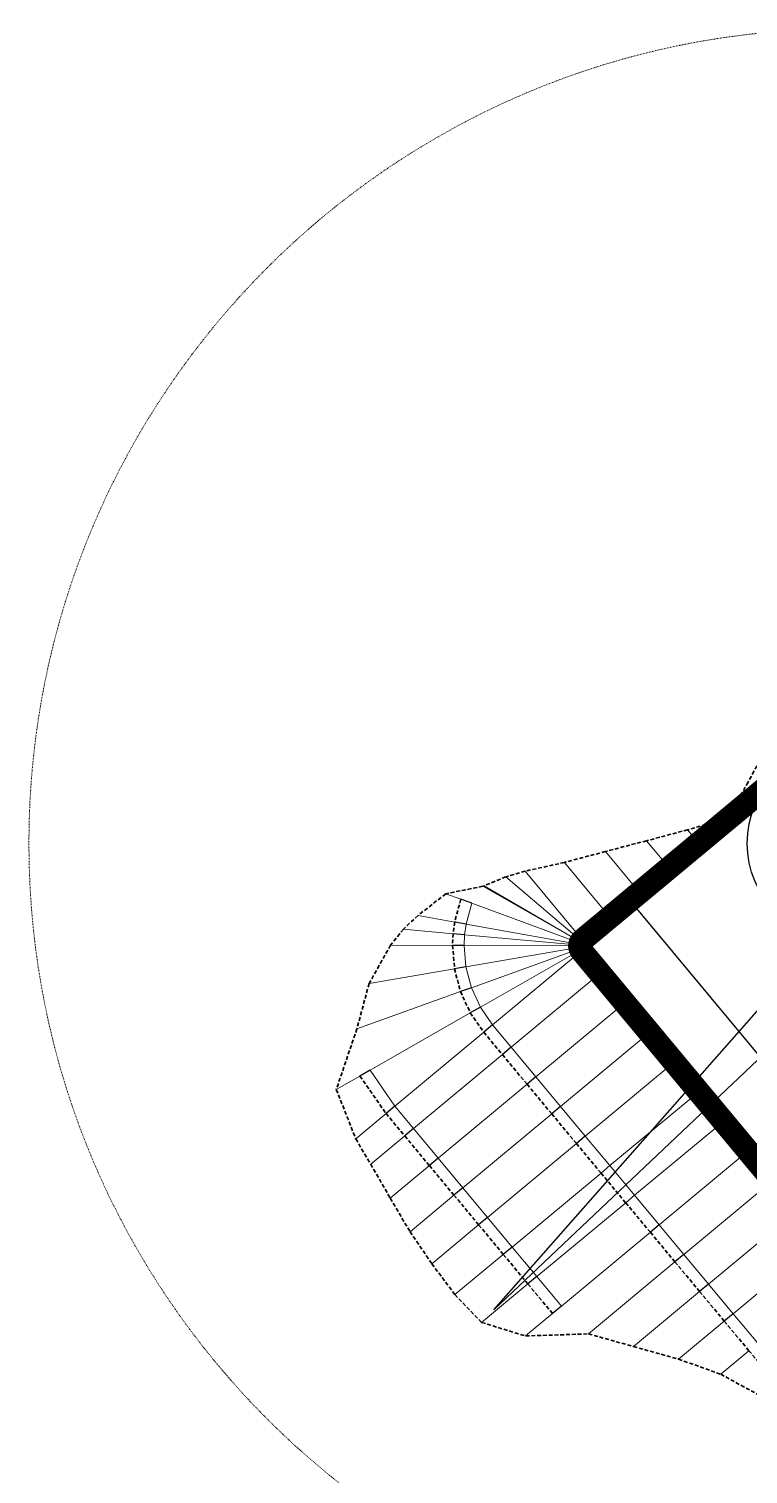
# Model space of a CAD drawing. Header units: metres. Extents: x 544752 to 548977, y 1840603 to 1844608.
# Drawn here: x 546117 to 546210.3, y 1843063.6 to 1843251.2 of the extents above; entities that cross this region are included whole.
import ezdxf

# ---------------------------------------------------------------- set-up
doc = ezdxf.new("R2010")
doc.units = ezdxf.units.M
doc.header["$MEASUREMENT"] = 0
doc.linetypes.add('ACAD_ISO02W100', pattern=[15, 12, -3])
doc.linetypes.add('Anordnung Grundriss$0$GESTRICHELT', pattern=[0.75, 0.5, -0.25])
doc.layers.add('Anordnung Grundriss$0$FBC-Windkraftstandort', color=7, linetype='Continuous')
doc.layers.add('C-ROAD', color=7, linetype='Continuous')
for name, color, linetype, lineweight in [('C-ROAD-CORR', 5, 'Continuous', 0), ('C-ROAD-LINK', 150, 'Continuous', 0), ('C-ROAD-STAN', 11, 'Continuous', 0), ('C-TOPO-FEAT', 94, 'Continuous', 5), ('Line5', 5, 'Continuous', 13), ('Line7', 7, 'Continuous', 20), ('Đường', 5, 'ACAD_ISO02W100', 5)]:
    doc.layers.add(name, color=color, linetype=linetype, lineweight=lineweight)

# ---------------------------------------------------------------- blocks, each defined once
blk = doc.blocks.new('TB')
at = {"layer": 'Anordnung Grundriss$0$FBC-Windkraftstandort', "color": 1, "ltscale": 0.2}
blk.add_lwpolyline([(-10.82, 8.26), (15.12, 74.06), (-4.2, 8.21)], dxfattribs=at)
blk.add_circle((-0.4, 0), 12.5, dxfattribs=at)
at = {"layer": 'Defpoints', "color": 5, "linetype": 'Anordnung Grundriss$0$GESTRICHELT', "lineweight": 5, "ltscale": 0.2}
blk.add_circle((-0.4, 0), 105.73, dxfattribs=at)
blk = doc.blocks.new('STA')
blk.add_circle((0, 0), 0.036)
blk = doc.blocks.new('PI')
h = blk.add_hatch(color=256)
h.dxf.hatch_style = 1
h.paths.add_polyline_path([(0.011, 0, 1), (-0.011, 0, 1)])
at = {"xscale": 0.3048, "yscale": 0.3048, "zscale": 0.3048}
blk.add_blockref('STA', (0, 0), dxfattribs=at)
blk = doc.blocks.new('FREFEWRFERWF')
at = {"layer": 'Line5', "color": 5}
for p, q in [((-12.76, -0.82), (-14.44, 70.21)), ((-7.21, -0.68), (-8.89, 70.34)), ((-1.67, -0.55), (-3.35, 70.47)), ((-14.24, 0.57), (-11.33, 0.64)), ((-8.7, 0.7), (-5.79, 0.77)), ((-3.36, -0.08), (0, 0)), ((-3.16, 0.83), (-0.25, 0.9)), ((-14.45, -0.34), (-11.09, -0.26)), ((-8.91, -0.21), (-5.54, -0.13))]:
    blk.add_line(p, q, dxfattribs=at)
at = {"layer": 'Line5', "color": 5, "flags": 128}
for points in [[(-14.86, 69.09), (-14.81, 69.18), (-14.74, 69.28), (-14.67, 69.36), (-14.59, 69.44), (-14.5, 69.5), (-14.4, 69.56), (-14.3, 69.61), (-14.19, 69.65), (-14.08, 69.68)], [(-14.08, 69.68), (-14.07, 69.68), (-14.05, 69.68), (-14.03, 69.67), (-14.02, 69.67), (-14, 69.65), (-13.99, 69.64), (-13.98, 69.63), (-13.98, 69.61), (-13.98, 69.59)], [(-13.98, 69.59), (-13.51, 61.84), (-13.08, 54.08), (-12.69, 46.32), (-12.33, 38.56), (-12.01, 30.8), (-11.73, 23.04), (-11.48, 15.27), (-11.26, 7.5), (-11.09, -0.26)], [(-9.32, 69.22), (-9.27, 69.32), (-9.2, 69.41), (-9.13, 69.49), (-9.04, 69.57), (-8.95, 69.64), (-8.86, 69.69), (-8.76, 69.74), (-8.65, 69.78), (-8.54, 69.81)], [(-8.54, 69.81), (-8.52, 69.81), (-8.51, 69.81), (-8.49, 69.8), (-8.47, 69.8), (-8.46, 69.79), (-8.45, 69.77), (-8.44, 69.76), (-8.44, 69.74), (-8.43, 69.72)], [(-8.43, 69.72), (-7.97, 61.97), (-7.54, 54.21), (-7.15, 46.45), (-6.79, 38.69), (-6.47, 30.93), (-6.18, 23.17), (-5.93, 15.4), (-5.72, 7.64), (-5.54, -0.13)], [(-3.78, 69.35), (-3.72, 69.45), (-3.66, 69.54), (-3.58, 69.62), (-3.5, 69.7), (-3.41, 69.77), (-3.31, 69.83), (-3.21, 69.87), (-3.11, 69.91), (-3, 69.94)], [(-3, 69.94), (-2.98, 69.94), (-2.96, 69.94), (-2.95, 69.94), (-2.93, 69.93), (-2.92, 69.92), (-2.91, 69.9), (-2.9, 69.89), (-2.89, 69.87), (-2.89, 69.86)], [(-2.89, 69.86), (-2.43, 62.1), (-2, 54.34), (-1.6, 46.58), (-1.25, 38.82), (-0.93, 31.06), (-0.64, 23.3), (-0.39, 15.53), (-0.18, 7.77), (0, 0)], [(-14.87, 69.05), (-14.9, 62.45), (-14.95, 55.86), (-15.03, 49.26), (-15.12, 42.67), (-15.24, 36.07), (-15.39, 29.48), (-15.56, 22.88), (-15.75, 16.29), (-15.96, 9.7)], [(-14.87, 69.05), (-14.87, 69.05), (-14.87, 69.06), (-14.87, 69.06), (-14.87, 69.07), (-14.87, 69.07), (-14.87, 69.07), (-14.87, 69.08), (-14.87, 69.08), (-14.86, 69.09)], [(-9.33, 69.18), (-9.36, 62.58), (-9.41, 55.99), (-9.48, 49.39), (-9.58, 42.8), (-9.7, 36.2), (-9.85, 29.61), (-10.01, 23.01), (-10.2, 16.42), (-10.42, 9.83)], [(-9.33, 69.18), (-9.33, 69.18), (-9.33, 69.19), (-9.33, 69.19), (-9.33, 69.2), (-9.33, 69.2), (-9.33, 69.21), (-9.33, 69.21), (-9.32, 69.21), (-9.32, 69.22)], [(-3.79, 69.31), (-3.82, 62.71), (-3.87, 56.12), (-3.94, 49.52), (-4.04, 42.93), (-4.16, 36.33), (-4.3, 29.74), (-4.47, 23.14), (-4.66, 16.55), (-4.87, 9.96)], [(-3.79, 69.31), (-3.79, 69.31), (-3.79, 69.32), (-3.79, 69.32), (-3.79, 69.33), (-3.78, 69.33), (-3.78, 69.34), (-3.78, 69.34), (-3.78, 69.35), (-3.78, 69.35)], [(-15.94, 9.55), (-15.95, 9.57), (-15.95, 9.59), (-15.95, 9.6), (-15.96, 9.62), (-15.96, 9.63), (-15.96, 9.65), (-15.96, 9.67), (-15.96, 9.68), (-15.96, 9.7)], [(-10.4, 9.69), (-10.4, 9.7), (-10.41, 9.72), (-10.41, 9.73), (-10.41, 9.75), (-10.41, 9.76), (-10.42, 9.78), (-10.42, 9.8), (-10.42, 9.81), (-10.42, 9.83)], [(-10.4, 9.69), (-10.06, 8.72), (-9.75, 7.75), (-9.49, 6.76), (-9.26, 5.77), (-9.07, 4.77), (-8.92, 3.76), (-8.81, 2.74), (-8.73, 1.72), (-8.7, 0.7)], [(-10.4, 9.69), (-10.1, 8.61), (-9.83, 7.53), (-9.6, 6.44), (-9.4, 5.34), (-9.24, 4.24), (-9.1, 3.13), (-9, 2.02), (-8.94, 0.9), (-8.91, -0.21)], [(-4.86, 9.82), (-4.86, 9.83), (-4.86, 9.85), (-4.87, 9.86), (-4.87, 9.88), (-4.87, 9.9), (-4.87, 9.91), (-4.87, 9.93), (-4.87, 9.94), (-4.87, 9.96)], [(-4.86, 9.82), (-4.51, 8.85), (-4.21, 7.88), (-3.94, 6.89), (-3.72, 5.9), (-3.53, 4.9), (-3.38, 3.89), (-3.26, 2.87), (-3.19, 1.85), (-3.16, 0.83)], [(-4.86, 9.82), (-4.56, 8.74), (-4.29, 7.66), (-4.06, 6.57), (-3.86, 5.47), (-3.69, 4.37), (-3.56, 3.26), (-3.46, 2.15), (-3.39, 1.04), (-3.36, -0.08)], [(-15.94, 9.55), (-15.6, 8.59), (-15.3, 7.62), (-15.03, 6.63), (-14.8, 5.64), (-14.61, 4.63), (-14.46, 3.63), (-14.35, 2.61), (-14.28, 1.59), (-14.24, 0.57)], [(-15.94, 9.55), (-15.64, 8.48), (-15.38, 7.4), (-15.14, 6.31), (-14.95, 5.21), (-14.78, 4.11), (-14.65, 3), (-14.55, 1.89), (-14.48, 0.77), (-14.45, -0.34)]]:
    blk.add_lwpolyline(points, dxfattribs=at)
at = {"layer": 'Line7', "color": 7}
for p, q in [((-11.32, 9.73), (-11.32, 9.73)), ((-11.32, 9.73), (-11.32, 9.73)), ((-11.32, 9.73), (-11.32, 9.73)), ((-10.41, 9.76), (-10.41, 9.76)), ((-10.41, 9.76), (-10.41, 9.76)), ((-10.41, 9.76), (-10.41, 9.76)), ((-5.78, 9.87), (-5.78, 9.87)), ((-5.78, 9.87), (-5.78, 9.87)), ((-5.78, 9.87), (-5.78, 9.87)), ((-4.87, 9.89), (-4.87, 9.89)), ((-4.87, 9.89), (-4.87, 9.89)), ((-4.87, 9.89), (-4.87, 9.89)), ((-0.24, 10), (-0.24, 10)), ((-0.24, 10), (-0.24, 10)), ((-0.24, 10), (-0.24, 10)), ((-15.96, 9.63), (-15.96, 9.63)), ((-15.96, 9.63), (-15.96, 9.63)), ((-15.96, 9.63), (-15.96, 9.63))]:
    blk.add_line(p, q, dxfattribs=at)
blk = doc.blocks.new('RFEWF34RF')
blk.add_lwpolyline([(467558.37, 1441381.47), (467628.37, 1441381.47), (467628.37, 1441366.47), (467558.37, 1441366.47)], close=True)
at = {"xscale": 0.9, "yscale": 0.9714285714285716, "zscale": 0.9714285714285716, "rotation": 268.6444939923905}
blk.add_blockref('FREFEWRFERWF', (467559.27, 1441366.93), dxfattribs=at)
blk = doc.blocks.new('GFERFERF')
blk.add_lwpolyline([(467513.37, 1441358.47), (467628.37, 1441358.47), (467628.37, 1441366.47), (467513.37, 1441366.47)], close=True)
blk = doc.blocks.new('VƯERFEWRFER')
blk.add_lwpolyline([(467558.37, 1441403.47), (467513.37, 1441403.47), (467513.37, 1441358.47), (467558.37, 1441358.47)], close=True)
blk = doc.blocks.new('fcwdăed')
at = {"xscale": -1, "rotation": 19.89216182940478}
for name, p in [('GFERFERF', (1396356.81, 242240.54, -3.32)), ('VƯERFEWRFER', (1396369.4, 242205.74, -3.32)), ('RFEWF34RF', (1396367.36, 242211.39, -3.32))]:
    blk.add_blockref(name, p, dxfattribs=at)

msp = doc.modelspace()

# ---------------------------------------------------------------- linework, layer by layer
at = {"layer": 'C-ROAD', "color": 3, "linetype": 'Continuous', "lineweight": 13}
for p, q in [((546188.83, 1843132.97), (546188.06, 1843132.33)), ((546188.06, 1843132.33), (546188.7, 1843131.56))]:
    msp.add_line(p, q, dxfattribs=at)
at = {"layer": 'C-ROAD', "color": 1, "linetype": 'ACAD_ISO02W100', "lineweight": 60, "ltscale": 0.1, "const_width": 3, "flags": 128}
for points in [[(546223.42, 1843161.75), (546188.83, 1843132.97)], [(546188.7, 1843131.56), (546262.27, 1843043.17)]]:
    msp.add_lwpolyline(points, dxfattribs=at)
at = {"layer": 'C-ROAD', "color": 1, "linetype": 'ACAD_ISO02W100', "lineweight": -3, "ltscale": 0.1, "const_width": 3, "flags": 128}
msp.add_lwpolyline([(546188.83, 1843132.97, 0.414214), (546188.7, 1843131.56)], format="xyb", dxfattribs=at)
at = {"layer": 'C-ROAD-CORR', "color": 160, "linetype": 'Continuous'}
for p, q in [((546207.77, 1843148.73, 572.36), (546207.72, 1843148.79, 572.44)), ((546207.77, 1843148.73, 572.36), (546207.72, 1843148.79, 572.44)), ((546207.77, 1843148.73, 572.36), (546207.72, 1843148.79, 572.44)), ((546207.77, 1843148.73, 572.36), (546207.72, 1843148.79, 572.44)), ((546203.93, 1843145.53, 572.36), (546202.48, 1843147.27, 570.86)), ((546203.93, 1843145.53, 572.36), (546202.48, 1843147.27, 570.86)), ((546203.93, 1843145.53, 572.36), (546202.48, 1843147.27, 570.86)), ((546203.93, 1843145.53, 572.36), (546202.48, 1843147.27, 570.86)), ((546200.09, 1843142.33, 572.36), (546197.15, 1843145.86, 569.3)), ((546200.09, 1843142.33, 572.36), (546197.15, 1843145.86, 569.3)), ((546200.09, 1843142.33, 572.36), (546197.15, 1843145.86, 569.3)), ((546200.09, 1843142.33, 572.36), (546197.15, 1843145.86, 569.3)), ((546192.4, 1843135.93, 572.36), (546186.49, 1843143.04, 566.2)), ((546192.4, 1843135.93, 572.36), (546186.49, 1843143.04, 566.2)), ((546192.4, 1843135.93, 572.36), (546186.49, 1843143.04, 566.2)), ((546192.4, 1843135.93, 572.36), (546186.49, 1843143.04, 566.2)), ((546196.24, 1843139.13, 572.36), (546191.82, 1843144.45, 567.75)), ((546196.24, 1843139.13, 572.36), (546191.82, 1843144.45, 567.75)), ((546196.24, 1843139.13, 572.36), (546191.82, 1843144.45, 567.75)), ((546196.24, 1843139.13, 572.36), (546191.82, 1843144.45, 567.75)), ((546188.71, 1843132.84, 572.36), (546178.87, 1843141.17, 563.77)), ((546188.71, 1843132.84, 572.36), (546178.87, 1843141.17, 563.77)), ((546188.71, 1843132.84, 572.36), (546178.87, 1843141.17, 563.77)), ((546188.71, 1843132.84, 572.36), (546178.87, 1843141.17, 563.77)), ((546188.83, 1843132.97, 572.36), (546181.39, 1843141.91, 564.61)), ((546188.83, 1843132.97, 572.36), (546181.39, 1843141.91, 564.61)), ((546188.83, 1843132.97, 572.36), (546181.39, 1843141.91, 564.61)), ((546188.83, 1843132.97, 572.36), (546181.39, 1843141.91, 564.61)), ((546188.6, 1843132.69, 572.36), (546175.89, 1843139.94, 562.61)), ((546188.6, 1843132.69, 572.36), (546175.89, 1843139.94, 562.61)), ((546188.6, 1843132.69, 572.36), (546175.89, 1843139.94, 562.61)), ((546188.6, 1843132.69, 572.36), (546175.89, 1843139.94, 562.61)), ((546188.61, 1843132.7, 572.36), (546176.06, 1843140.01, 562.68)), ((546188.61, 1843132.7, 572.36), (546176.06, 1843140.01, 562.68)), ((546188.61, 1843132.7, 572.36), (546176.06, 1843140.01, 562.68)), ((546188.61, 1843132.7, 572.36), (546176.06, 1843140.01, 562.68)), ((546173.05, 1843138.25, 562.39), (546171.09, 1843138.97, 561)), ((546173.05, 1843138.25, 562.39), (546171.09, 1843138.97, 561)), ((546173.05, 1843138.25, 562.39), (546171.09, 1843138.97, 561)), ((546173.05, 1843138.25, 562.39), (546171.09, 1843138.97, 561)), ((546174.46, 1843137.73, 562.36), (546173.05, 1843138.25, 562.39)), ((546174.46, 1843137.73, 562.36), (546173.05, 1843138.25, 562.39)), ((546188.53, 1843132.54, 572.36), (546174.46, 1843137.73, 562.36)), ((546174.46, 1843137.73, 562.36), (546188.53, 1843132.54, 572.36)), ((546188.53, 1843132.54, 572.36), (546174.46, 1843137.73, 562.36)), ((546172.25, 1843135.3, 562.39), (546167.5, 1843136.16, 559.18)), ((546172.25, 1843135.3, 562.39), (546167.5, 1843136.16, 559.18)), ((546172.25, 1843135.3, 562.39), (546167.5, 1843136.16, 559.18)), ((546172.25, 1843135.3, 562.39), (546167.5, 1843136.16, 559.18)), ((546172.04, 1843133.79, 562.39), (546165.59, 1843134.38, 558.07)), ((546172.04, 1843133.79, 562.39), (546165.59, 1843134.38, 558.07)), ((546172.04, 1843133.79, 562.39), (546165.59, 1843134.38, 558.07)), ((546172.04, 1843133.79, 562.39), (546165.59, 1843134.38, 558.07)), ((546173.54, 1843133.66, 562.36), (546172.04, 1843133.79, 562.39)), ((546173.54, 1843133.66, 562.36), (546172.04, 1843133.79, 562.39)), ((546173.73, 1843135.04, 562.36), (546172.25, 1843135.3, 562.39)), ((546173.73, 1843135.04, 562.36), (546172.25, 1843135.3, 562.39)), ((546188.48, 1843132.29, 572.36), (546173.54, 1843133.66, 562.36)), ((546173.54, 1843133.66, 562.36), (546188.48, 1843132.29, 572.36)), ((546188.48, 1843132.29, 572.36), (546173.54, 1843133.66, 562.36)), ((546188.49, 1843132.37, 572.36), (546173.73, 1843135.04, 562.36)), ((546173.73, 1843135.04, 562.36), (546188.49, 1843132.37, 572.36)), ((546188.49, 1843132.37, 572.36), (546173.73, 1843135.04, 562.36)), ((546171.97, 1843132.27, 562.39), (546163.93, 1843132.3, 557.03)), ((546171.97, 1843132.27, 562.39), (546163.93, 1843132.3, 557.03)), ((546171.97, 1843132.27, 562.39), (546163.93, 1843132.3, 557.03)), ((546171.97, 1843132.27, 562.39), (546163.93, 1843132.3, 557.03)), ((546173.47, 1843132.26, 562.36), (546171.97, 1843132.27, 562.39)), ((546173.47, 1843132.26, 562.36), (546171.97, 1843132.27, 562.39)), ((546188.47, 1843132.2, 572.36), (546173.47, 1843132.26, 562.36)), ((546173.47, 1843132.26, 562.36), (546188.47, 1843132.2, 572.36)), ((546188.47, 1843132.2, 572.36), (546173.47, 1843132.26, 562.36)), ((546188.49, 1843132.03, 572.36), (546173.7, 1843129.48, 562.36)), ((546173.7, 1843129.48, 562.36), (546188.49, 1843132.03, 572.36)), ((546188.49, 1843132.03, 572.36), (546173.7, 1843129.48, 562.36)), ((546188.53, 1843131.86, 572.36), (546174.42, 1843126.78, 562.36)), ((546174.42, 1843126.78, 562.36), (546188.53, 1843131.86, 572.36)), ((546188.53, 1843131.86, 572.36), (546174.42, 1843126.78, 562.36)), ((546188.6, 1843131.7, 572.35), (546175.58, 1843124.25, 562.35)), ((546175.58, 1843124.25, 562.35), (546188.6, 1843131.7, 572.35)), ((546188.6, 1843131.7, 572.35), (546175.58, 1843124.25, 562.35)), ((546188.7, 1843131.56, 572.35), (546177.17, 1843121.96, 562.35)), ((546177.17, 1843121.96, 562.35), (546188.7, 1843131.56, 572.35)), ((546188.7, 1843131.56, 572.35), (546177.17, 1843121.96, 562.35)), ((546172.23, 1843129.23, 562.39), (546161.13, 1843127.32, 554.88)), ((546172.23, 1843129.23, 562.39), (546161.13, 1843127.32, 554.88)), ((546172.23, 1843129.23, 562.39), (546161.13, 1843127.32, 554.88)), ((546172.23, 1843129.23, 562.39), (546161.13, 1843127.32, 554.88)), ((546173.7, 1843129.48, 562.36), (546172.23, 1843129.23, 562.39)), ((546173.7, 1843129.48, 562.36), (546172.23, 1843129.23, 562.39)), ((546191.13, 1843128.65, 572.29), (546179.6, 1843119.05, 562.29)), ((546179.6, 1843119.05, 562.29), (546191.13, 1843128.65, 572.29)), ((546191.13, 1843128.65, 572.29), (546179.6, 1843119.05, 562.29)), ((546173, 1843126.28, 562.39), (546159.56, 1843121.45, 552.86)), ((546173, 1843126.28, 562.39), (546159.56, 1843121.45, 552.86)), ((546173, 1843126.28, 562.39), (546159.56, 1843121.45, 552.86)), ((546173, 1843126.28, 562.39), (546159.56, 1843121.45, 552.86)), ((546174.42, 1843126.78, 562.36), (546173, 1843126.28, 562.39)), ((546174.42, 1843126.78, 562.36), (546173, 1843126.28, 562.39)), ((546175.58, 1843124.25, 562.35), (546174.28, 1843123.51, 562.38)), ((546175.58, 1843124.25, 562.35), (546174.28, 1843123.51, 562.38)), ((546194.33, 1843124.8, 572.22), (546182.8, 1843115.21, 562.22)), ((546182.8, 1843115.21, 562.22), (546194.33, 1843124.8, 572.22)), ((546194.33, 1843124.8, 572.22), (546182.8, 1843115.21, 562.22)), ((546174.28, 1843123.51, 562.38), (546161.26, 1843116.06, 552.38)), ((546161.26, 1843116.06, 552.38), (546174.28, 1843123.51, 562.38)), ((546174.28, 1843123.51, 562.38), (546161.26, 1843116.06, 552.38)), ((546176.02, 1843121, 562.38), (546164.49, 1843111.41, 552.38)), ((546164.49, 1843111.41, 552.38), (546176.02, 1843121, 562.38)), ((546176.02, 1843121, 562.38), (546164.49, 1843111.41, 552.38)), ((546177.17, 1843121.96, 562.35), (546176.02, 1843121, 562.38)), ((546177.17, 1843121.96, 562.35), (546176.02, 1843121, 562.38)), ((546197.52, 1843120.96, 572.14), (546185.99, 1843111.36, 562.14)), ((546185.99, 1843111.36, 562.14), (546197.52, 1843120.96, 572.14)), ((546197.52, 1843120.96, 572.14), (546185.99, 1843111.36, 562.14)), ((546179.6, 1843119.05, 562.29), (546178.44, 1843118.09, 562.32)), ((546179.6, 1843119.05, 562.29), (546178.44, 1843118.09, 562.32)), ((546178.44, 1843118.09, 562.32), (546166.92, 1843108.49, 552.32)), ((546166.92, 1843108.49, 552.32), (546178.44, 1843118.09, 562.32)), ((546178.44, 1843118.09, 562.32), (546166.92, 1843108.49, 552.32)), ((546200.72, 1843117.12, 572.07), (546189.19, 1843107.52, 562.07)), ((546189.19, 1843107.52, 562.07), (546200.72, 1843117.12, 572.07)), ((546200.72, 1843117.12, 572.07), (546189.19, 1843107.52, 562.07)), ((546159.96, 1843115.31, 552.41), (546156.89, 1843113.56, 550.06)), ((546159.96, 1843115.31, 552.41), (546156.89, 1843113.56, 550.06)), ((546159.96, 1843115.31, 552.41), (546156.89, 1843113.56, 550.06)), ((546159.96, 1843115.31, 552.41), (546156.89, 1843113.56, 550.06)), ((546161.26, 1843116.06, 552.38), (546159.96, 1843115.31, 552.41)), ((546161.26, 1843116.06, 552.38), (546159.96, 1843115.31, 552.41)), ((546182.8, 1843115.21, 562.22), (546181.64, 1843114.25, 562.25)), ((546182.8, 1843115.21, 562.22), (546181.64, 1843114.25, 562.25)), ((546181.64, 1843114.25, 562.25), (546170.11, 1843104.65, 552.25)), ((546170.11, 1843104.65, 552.25), (546181.64, 1843114.25, 562.25)), ((546181.64, 1843114.25, 562.25), (546170.11, 1843104.65, 552.25)), ((546203.92, 1843113.27, 571.99), (546192.39, 1843103.68, 561.99)), ((546192.39, 1843103.68, 561.99), (546203.92, 1843113.27, 571.99)), ((546203.92, 1843113.27, 571.99), (546192.39, 1843103.68, 561.99)), ((546164.49, 1843111.41, 552.38), (546163.34, 1843110.45, 552.41)), ((546164.49, 1843111.41, 552.38), (546163.34, 1843110.45, 552.41)), ((546185.99, 1843111.36, 562.14), (546184.84, 1843110.4, 562.17)), ((546185.99, 1843111.36, 562.14), (546184.84, 1843110.4, 562.17)), ((546163.34, 1843110.45, 552.41), (546159.41, 1843107.17, 549)), ((546163.34, 1843110.45, 552.41), (546159.41, 1843107.17, 549)), ((546163.34, 1843110.45, 552.41), (546159.41, 1843107.17, 549)), ((546163.34, 1843110.45, 552.41), (546159.41, 1843107.17, 549)), ((546184.84, 1843110.4, 562.17), (546173.31, 1843100.81, 552.17)), ((546173.31, 1843100.81, 552.17), (546184.84, 1843110.4, 562.17)), ((546184.84, 1843110.4, 562.17), (546173.31, 1843100.81, 552.17)), ((546207.12, 1843109.43, 571.92), (546195.59, 1843099.83, 561.92)), ((546195.59, 1843099.83, 561.92), (546207.12, 1843109.43, 571.92)), ((546207.12, 1843109.43, 571.92), (546195.59, 1843099.83, 561.92)), ((546165.76, 1843107.54, 552.35), (546161.35, 1843103.86, 548.52)), ((546165.76, 1843107.54, 552.35), (546161.35, 1843103.86, 548.52)), ((546165.76, 1843107.54, 552.35), (546161.35, 1843103.86, 548.52)), ((546165.76, 1843107.54, 552.35), (546161.35, 1843103.86, 548.52)), ((546166.92, 1843108.49, 552.32), (546165.76, 1843107.54, 552.35)), ((546166.92, 1843108.49, 552.32), (546165.76, 1843107.54, 552.35)), ((546189.19, 1843107.52, 562.07), (546188.04, 1843106.56, 562.1)), ((546189.19, 1843107.52, 562.07), (546188.04, 1843106.56, 562.1)), ((546188.04, 1843106.56, 562.1), (546176.51, 1843096.97, 552.1)), ((546176.51, 1843096.97, 552.1), (546188.04, 1843106.56, 562.1)), ((546188.04, 1843106.56, 562.1), (546176.51, 1843096.97, 552.1)), ((546210.32, 1843105.59, 571.84), (546198.79, 1843095.99, 561.84)), ((546198.79, 1843095.99, 561.84), (546210.32, 1843105.59, 571.84)), ((546210.32, 1843105.59, 571.84), (546198.79, 1843095.99, 561.84)), ((546168.96, 1843103.69, 552.28), (546163.88, 1843099.46, 547.87)), ((546168.96, 1843103.69, 552.28), (546163.88, 1843099.46, 547.87)), ((546168.96, 1843103.69, 552.28), (546163.88, 1843099.46, 547.87)), ((546168.96, 1843103.69, 552.28), (546163.88, 1843099.46, 547.87)), ((546170.11, 1843104.65, 552.25), (546168.96, 1843103.69, 552.28)), ((546170.11, 1843104.65, 552.25), (546168.96, 1843103.69, 552.28)), ((546192.39, 1843103.68, 561.99), (546191.24, 1843102.72, 562.02)), ((546192.39, 1843103.68, 561.99), (546191.24, 1843102.72, 562.02)), ((546191.24, 1843102.72, 562.02), (546179.71, 1843093.12, 552.02)), ((546179.71, 1843093.12, 552.02), (546191.24, 1843102.72, 562.02)), ((546191.24, 1843102.72, 562.02), (546179.71, 1843093.12, 552.02)), ((546213.52, 1843101.74, 571.77), (546201.99, 1843092.15, 561.77)), ((546201.99, 1843092.15, 561.77), (546213.52, 1843101.74, 571.77)), ((546213.52, 1843101.74, 571.77), (546201.99, 1843092.15, 561.77)), ((546172.16, 1843099.85, 552.2), (546166.46, 1843095.11, 547.26)), ((546172.16, 1843099.85, 552.2), (546166.46, 1843095.11, 547.26)), ((546172.16, 1843099.85, 552.2), (546166.46, 1843095.11, 547.26)), ((546172.16, 1843099.85, 552.2), (546166.46, 1843095.11, 547.26)), ((546173.31, 1843100.81, 552.17), (546172.16, 1843099.85, 552.2)), ((546173.31, 1843100.81, 552.17), (546172.16, 1843099.85, 552.2)), ((546195.59, 1843099.83, 561.92), (546194.44, 1843098.87, 561.95)), ((546195.59, 1843099.83, 561.92), (546194.44, 1843098.87, 561.95)), ((546194.44, 1843098.87, 561.95), (546182.91, 1843089.28, 551.95)), ((546182.91, 1843089.28, 551.95), (546194.44, 1843098.87, 561.95)), ((546194.44, 1843098.87, 561.95), (546182.91, 1843089.28, 551.95)), ((546216.71, 1843097.9, 571.69), (546205.19, 1843088.31, 561.69)), ((546205.19, 1843088.31, 561.69), (546216.71, 1843097.9, 571.69)), ((546216.71, 1843097.9, 571.69), (546205.19, 1843088.31, 561.69)), ((546176.51, 1843096.97, 552.1), (546175.36, 1843096.01, 552.13)), ((546176.51, 1843096.97, 552.1), (546175.36, 1843096.01, 552.13)), ((546175.36, 1843096.01, 552.13), (546169.28, 1843090.95, 546.86)), ((546175.36, 1843096.01, 552.13), (546169.28, 1843090.95, 546.86)), ((546175.36, 1843096.01, 552.13), (546169.28, 1843090.95, 546.86)), ((546175.36, 1843096.01, 552.13), (546169.28, 1843090.95, 546.86)), ((546197.64, 1843095.03, 561.87), (546186.11, 1843085.44, 551.87)), ((546186.11, 1843085.44, 551.87), (546197.64, 1843095.03, 561.87)), ((546197.64, 1843095.03, 561.87), (546186.11, 1843085.44, 551.87)), ((546198.79, 1843095.99, 561.84), (546197.64, 1843095.03, 561.87)), ((546198.79, 1843095.99, 561.84), (546197.64, 1843095.03, 561.87)), ((546179.71, 1843093.12, 552.02), (546178.56, 1843092.16, 552.05)), ((546179.71, 1843093.12, 552.02), (546178.56, 1843092.16, 552.05)), ((546219.91, 1843094.06, 571.62), (546208.38, 1843084.46, 561.62)), ((546208.38, 1843084.46, 561.62), (546219.91, 1843094.06, 571.62)), ((546219.91, 1843094.06, 571.62), (546208.38, 1843084.46, 561.62)), ((546178.56, 1843092.16, 552.05), (546172.28, 1843086.94, 546.61)), ((546178.56, 1843092.16, 552.05), (546172.28, 1843086.94, 546.61)), ((546178.56, 1843092.16, 552.05), (546172.28, 1843086.94, 546.61)), ((546178.56, 1843092.16, 552.05), (546172.28, 1843086.94, 546.61)), ((546200.83, 1843091.19, 561.8), (546189.61, 1843081.85, 552.06)), ((546200.83, 1843091.19, 561.8), (546189.61, 1843081.85, 552.06)), ((546200.83, 1843091.19, 561.8), (546189.61, 1843081.85, 552.06)), ((546200.83, 1843091.19, 561.8), (546189.61, 1843081.85, 552.06)), ((546201.99, 1843092.15, 561.77), (546200.83, 1843091.19, 561.8)), ((546201.99, 1843092.15, 561.77), (546200.83, 1843091.19, 561.8)), ((546182.91, 1843089.28, 551.95), (546181.75, 1843088.32, 551.98)), ((546182.91, 1843089.28, 551.95), (546181.75, 1843088.32, 551.98)), ((546181.75, 1843088.32, 551.98), (546175.75, 1843083.32, 546.77)), ((546181.75, 1843088.32, 551.98), (546175.75, 1843083.32, 546.77)), ((546181.75, 1843088.32, 551.98), (546175.75, 1843083.32, 546.77)), ((546181.75, 1843088.32, 551.98), (546175.75, 1843083.32, 546.77)), ((546204.03, 1843087.35, 561.72), (546195.45, 1843080.2, 554.28)), ((546204.03, 1843087.35, 561.72), (546195.45, 1843080.2, 554.28)), ((546204.03, 1843087.35, 561.72), (546195.45, 1843080.2, 554.28)), ((546204.03, 1843087.35, 561.72), (546195.45, 1843080.2, 554.28)), ((546205.19, 1843088.31, 561.69), (546204.03, 1843087.35, 561.72)), ((546205.19, 1843088.31, 561.69), (546204.03, 1843087.35, 561.72)), ((546186.11, 1843085.44, 551.87), (546184.95, 1843084.48, 551.9)), ((546186.11, 1843085.44, 551.87), (546184.95, 1843084.48, 551.9)), ((546184.95, 1843084.48, 551.9), (546181.46, 1843081.57, 548.88)), ((546184.95, 1843084.48, 551.9), (546181.46, 1843081.57, 548.88)), ((546184.95, 1843084.48, 551.9), (546181.46, 1843081.57, 548.88)), ((546184.95, 1843084.48, 551.9), (546181.46, 1843081.57, 548.88)), ((546207.23, 1843083.5, 561.65), (546201.3, 1843078.57, 556.51)), ((546207.23, 1843083.5, 561.65), (546201.3, 1843078.57, 556.51)), ((546207.23, 1843083.5, 561.65), (546201.3, 1843078.57, 556.51)), ((546207.23, 1843083.5, 561.65), (546201.3, 1843078.57, 556.51)), ((546208.38, 1843084.46, 561.62), (546207.23, 1843083.5, 561.65)), ((546208.38, 1843084.46, 561.62), (546207.23, 1843083.5, 561.65)), ((546210.43, 1843079.66, 561.57), (546206.77, 1843076.61, 558.39)), ((546210.43, 1843079.66, 561.57), (546206.77, 1843076.61, 558.39)), ((546210.43, 1843079.66, 561.57), (546206.77, 1843076.61, 558.39)), ((546210.43, 1843079.66, 561.57), (546206.77, 1843076.61, 558.39))]:
    msp.add_line(p, q, dxfattribs=at)
at = {"layer": 'C-ROAD-CORR', "color": 1, "linetype": 'Anordnung Grundriss$0$GESTRICHELT', "lineweight": 30}
for points in [[(546264.59, 1843164.7, 600.13), (546260.71, 1843167.98, 599.32), (546256.78, 1843171.21, 598.44), (546252.8, 1843174.4, 597.49), (546246.76, 1843175.88, 595.34), (546245.86, 1843176.48, 595.05), (546243.82, 1843177.43, 594.12), (546239.33, 1843179.04, 592.06), (546234.95, 1843179.67, 590.04), (546230.18, 1843177.59, 587.59), (546226.9, 1843176.73, 585.89), (546225.45, 1843176.16, 585.13), (546224.12, 1843175.55, 584.46), (546221.8, 1843174.09, 583.2), (546219.92, 1843172.5, 582.14), (546218.46, 1843170.78, 581.18), (546217.32, 1843169.08, 580.42), (546217.54, 1843168.25, 580.38), (546215.4, 1843163.01, 578.47), (546212.89, 1843158.21, 576.38), (546210.33, 1843153.47, 574.37), (546207.72, 1843148.79, 572.44)], [(546239.59, 1843143.89, 572), (546236.39, 1843147.73, 572.08), (546233.19, 1843151.58, 572.15), (546229.99, 1843155.42, 572.23), (546226.79, 1843159.26, 572.3), (546226.13, 1843160.06, 572.32), (546224.83, 1843161.62, 572.35), (546224.71, 1843161.75, 572.35), (546224.56, 1843161.85, 572.36), (546224.41, 1843161.92, 572.36), (546224.24, 1843161.97, 572.36), (546224.15, 1843161.98, 572.36), (546224.06, 1843161.98, 572.36), (546223.89, 1843161.97, 572.36), (546223.72, 1843161.92, 572.36), (546223.56, 1843161.85, 572.36), (546223.42, 1843161.75, 572.36), (546223.14, 1843161.52, 572.36), (546219.3, 1843158.32, 572.36), (546215.46, 1843155.13, 572.36), (546211.62, 1843151.93, 572.36), (546207.77, 1843148.73, 572.36)]]:
    msp.add_polyline3d(points, dxfattribs=at)
at = {"layer": 'C-ROAD-CORR', "color": 11, "linetype": 'Anordnung Grundriss$0$GESTRICHELT', "lineweight": 30}
for points in [[(546210.33, 1843153.47, 574.37), (546207.72, 1843148.79, 572.44), (546202.48, 1843147.27, 570.86), (546197.15, 1843145.86, 569.3), (546191.82, 1843144.45, 567.75), (546186.49, 1843143.04, 566.2), (546181.39, 1843141.91, 564.61), (546178.87, 1843141.17, 563.77), (546176.06, 1843140.01, 562.68), (546175.89, 1843139.94, 562.61), (546171.09, 1843138.97, 561), (546167.5, 1843136.16, 559.18), (546165.59, 1843134.38, 558.07), (546163.93, 1843132.3, 557.03), (546161.13, 1843127.32, 554.88), (546159.56, 1843121.45, 552.86), (546156.89, 1843113.56, 550.06), (546159.41, 1843107.17, 549), (546161.35, 1843103.86, 548.52), (546163.88, 1843099.46, 547.87), (546166.46, 1843095.11, 547.26), (546169.28, 1843090.95, 546.86), (546172.28, 1843086.94, 546.61), (546175.75, 1843083.32, 546.77), (546181.46, 1843081.57, 548.88), (546189.61, 1843081.85, 552.06), (546195.45, 1843080.2, 554.28), (546201.3, 1843078.57, 556.51), (546206.77, 1843076.61, 558.39), (546211.49, 1843074.04, 559.65)], [(546211.62, 1843151.93, 572.36), (546207.77, 1843148.73, 572.36), (546203.93, 1843145.53, 572.36), (546200.09, 1843142.33, 572.36), (546196.24, 1843139.13, 572.36), (546192.4, 1843135.93, 572.36), (546188.83, 1843132.97, 572.36), (546188.71, 1843132.84, 572.36), (546188.61, 1843132.7, 572.36), (546188.6, 1843132.69, 572.36), (546188.53, 1843132.54, 572.36), (546188.49, 1843132.37, 572.36), (546188.48, 1843132.29, 572.36), (546188.47, 1843132.2, 572.36), (546188.49, 1843132.03, 572.36), (546188.53, 1843131.86, 572.36), (546188.6, 1843131.7, 572.35), (546188.7, 1843131.56, 572.35), (546191.13, 1843128.65, 572.29), (546194.33, 1843124.8, 572.22), (546197.52, 1843120.96, 572.14), (546200.72, 1843117.12, 572.07), (546203.92, 1843113.27, 571.99), (546207.12, 1843109.43, 571.92), (546210.32, 1843105.59, 571.84), (546213.52, 1843101.74, 571.77)], [(546173.05, 1843138.25, 562.39), (546172.25, 1843135.3, 562.39), (546172.04, 1843133.79, 562.39), (546171.97, 1843132.27, 562.39), (546172.23, 1843129.23, 562.39), (546173, 1843126.28, 562.39), (546174.28, 1843123.51, 562.38), (546176.02, 1843121, 562.38), (546178.44, 1843118.09, 562.32), (546181.64, 1843114.25, 562.25), (546184.84, 1843110.4, 562.17), (546188.04, 1843106.56, 562.1), (546191.24, 1843102.72, 562.02), (546194.44, 1843098.87, 561.95), (546197.64, 1843095.03, 561.87), (546200.83, 1843091.19, 561.8), (546204.03, 1843087.35, 561.72), (546207.23, 1843083.5, 561.65), (546210.43, 1843079.66, 561.57), (546213.63, 1843075.82, 561.5)], [(546159.96, 1843115.31, 552.41), (546163.34, 1843110.45, 552.41), (546165.76, 1843107.54, 552.35), (546168.96, 1843103.69, 552.28), (546172.16, 1843099.85, 552.2), (546175.36, 1843096.01, 552.13), (546178.56, 1843092.16, 552.05), (546181.75, 1843088.32, 551.98), (546184.95, 1843084.48, 551.9)]]:
    msp.add_polyline3d(points, dxfattribs=at)
at = {"layer": 'C-ROAD-CORR', "color": 92, "linetype": 'Anordnung Grundriss$0$GESTRICHELT', "lineweight": 30}
for points in [[(546202.48, 1843147.27, 570.86), (546197.15, 1843145.86, 569.3), (546191.82, 1843144.45, 567.75), (546186.49, 1843143.04, 566.2), (546181.39, 1843141.91, 564.61), (546178.87, 1843141.17, 563.77), (546176.06, 1843140.01, 562.68), (546175.89, 1843139.94, 562.61), (546171.09, 1843138.97, 561), (546167.5, 1843136.16, 559.18), (546165.59, 1843134.38, 558.07), (546163.93, 1843132.3, 557.03), (546161.13, 1843127.32, 554.88), (546159.56, 1843121.45, 552.86), (546156.89, 1843113.56, 550.06), (546159.41, 1843107.17, 549), (546161.35, 1843103.86, 548.52), (546163.88, 1843099.46, 547.87), (546166.46, 1843095.11, 547.26), (546169.28, 1843090.95, 546.86), (546172.28, 1843086.94, 546.61), (546175.75, 1843083.32, 546.77), (546181.46, 1843081.57, 548.88), (546189.61, 1843081.85, 552.06), (546195.45, 1843080.2, 554.28), (546201.3, 1843078.57, 556.51), (546206.77, 1843076.61, 558.39), (546211.49, 1843074.04, 559.65)], [(546203.93, 1843145.53, 572.36), (546200.09, 1843142.33, 572.36), (546196.24, 1843139.13, 572.36), (546192.4, 1843135.93, 572.36), (546188.83, 1843132.97, 572.36), (546188.71, 1843132.84, 572.36), (546188.61, 1843132.7, 572.36), (546188.6, 1843132.69, 572.36), (546188.53, 1843132.54, 572.36), (546188.49, 1843132.37, 572.36), (546188.48, 1843132.29, 572.36), (546188.47, 1843132.2, 572.36), (546188.49, 1843132.03, 572.36), (546188.53, 1843131.86, 572.36), (546188.6, 1843131.7, 572.35), (546188.7, 1843131.56, 572.35), (546191.13, 1843128.65, 572.29), (546194.33, 1843124.8, 572.22), (546197.52, 1843120.96, 572.14), (546200.72, 1843117.12, 572.07), (546203.92, 1843113.27, 571.99), (546207.12, 1843109.43, 571.92), (546210.32, 1843105.59, 571.84), (546213.52, 1843101.74, 571.77)]]:
    msp.add_polyline3d(points, dxfattribs=at)
at = {"layer": 'C-ROAD-LINK', "color": 83, "linetype": 'Continuous', "lineweight": -3}
for p, q in [((546174.46, 1843137.73, 562.36), (546173.05, 1843138.25, 562.39)), ((546173.54, 1843133.66, 562.36), (546172.04, 1843133.79, 562.39)), ((546173.73, 1843135.04, 562.36), (546172.25, 1843135.3, 562.39)), ((546173.47, 1843132.26, 562.36), (546171.97, 1843132.27, 562.39)), ((546173.7, 1843129.48, 562.36), (546172.23, 1843129.23, 562.39)), ((546174.42, 1843126.78, 562.36), (546173, 1843126.28, 562.39)), ((546175.58, 1843124.25, 562.35), (546174.28, 1843123.51, 562.38)), ((546177.17, 1843121.96, 562.35), (546176.02, 1843121, 562.38)), ((546179.6, 1843119.05, 562.29), (546178.44, 1843118.09, 562.32)), ((546161.26, 1843116.06, 552.38), (546159.96, 1843115.31, 552.41)), ((546182.8, 1843115.21, 562.22), (546181.64, 1843114.25, 562.25)), ((546164.49, 1843111.41, 552.38), (546163.34, 1843110.45, 552.41)), ((546185.99, 1843111.36, 562.14), (546184.84, 1843110.4, 562.17)), ((546166.92, 1843108.49, 552.32), (546165.76, 1843107.54, 552.35)), ((546189.19, 1843107.52, 562.07), (546188.04, 1843106.56, 562.1)), ((546170.11, 1843104.65, 552.25), (546168.96, 1843103.69, 552.28)), ((546192.39, 1843103.68, 561.99), (546191.24, 1843102.72, 562.02)), ((546173.31, 1843100.81, 552.17), (546172.16, 1843099.85, 552.2)), ((546195.59, 1843099.83, 561.92), (546194.44, 1843098.87, 561.95)), ((546176.51, 1843096.97, 552.1), (546175.36, 1843096.01, 552.13)), ((546198.79, 1843095.99, 561.84), (546197.64, 1843095.03, 561.87)), ((546179.71, 1843093.12, 552.02), (546178.56, 1843092.16, 552.05)), ((546201.99, 1843092.15, 561.77), (546200.83, 1843091.19, 561.8)), ((546182.91, 1843089.28, 551.95), (546181.75, 1843088.32, 551.98)), ((546205.19, 1843088.31, 561.69), (546204.03, 1843087.35, 561.72)), ((546186.11, 1843085.44, 551.87), (546184.95, 1843084.48, 551.9)), ((546208.38, 1843084.46, 561.62), (546207.23, 1843083.5, 561.65))]:
    msp.add_line(p, q, dxfattribs=at)
at = {"layer": 'C-TOPO-FEAT', "color": 94, "linetype": 'Continuous', "lineweight": 0, "ltscale": 2}
for points in [[(546174.46, 1843137.73, 562.36), (546173.73, 1843135.04, 562.36), (546173.54, 1843133.66, 562.36), (546173.47, 1843132.26, 562.36), (546173.7, 1843129.48, 562.36), (546174.42, 1843126.78, 562.36), (546175.58, 1843124.25, 562.35), (546177.17, 1843121.96, 562.35), (546179.6, 1843119.05, 562.29), (546182.8, 1843115.21, 562.22), (546185.99, 1843111.36, 562.14), (546189.19, 1843107.52, 562.07), (546192.39, 1843103.68, 561.99), (546195.59, 1843099.83, 561.92), (546198.79, 1843095.99, 561.84), (546201.99, 1843092.15, 561.77), (546205.19, 1843088.31, 561.69), (546208.38, 1843084.46, 561.62), (546211.58, 1843080.62, 561.54), (546214.78, 1843076.78, 561.47)], [(546161.26, 1843116.06, 552.38), (546164.49, 1843111.41, 552.38), (546166.92, 1843108.49, 552.32), (546170.11, 1843104.65, 552.25), (546173.31, 1843100.81, 552.17), (546176.51, 1843096.97, 552.1), (546179.71, 1843093.12, 552.02), (546182.91, 1843089.28, 551.95), (546186.11, 1843085.44, 551.87)]]:
    msp.add_polyline3d(points, dxfattribs=at)

# ---------------------------------------------------------------- block references
at = {"rotation": 109.878156487004}
msp.add_blockref('fcwdăed', (2057569.69, 1893736.91, 1000046.32), dxfattribs=at)
at = {"layer": 'C-ROAD-STAN', "color": 3, "linetype": 'Continuous', "lineweight": -3, "xscale": 45.56286554269575, "yscale": 45.56286554269575, "zscale": 45.56286554269575, "rotation": 334.5}
msp.add_blockref('PI', (546188.06, 1843132.33), dxfattribs=at)
at = {"layer": 'Đường', "rotation": 154.9640115621355}
msp.add_blockref('TB', (546222.36, 1843145.68), dxfattribs=at)

doc.saveas('drawing.dxf')
